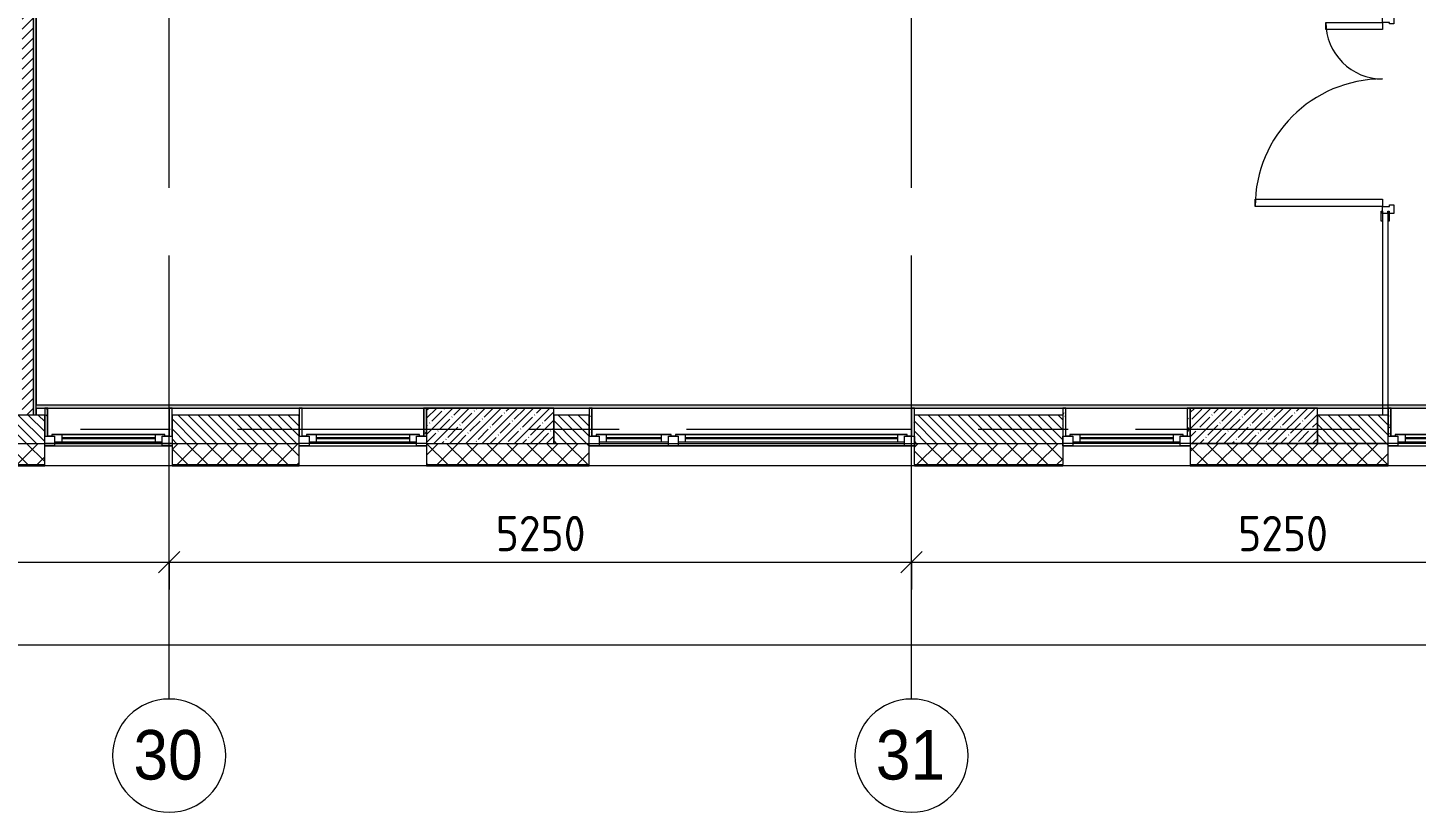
# Model space of a CAD drawing. Header units: millimetres. Extents: x 81382 to 274816, y -8553 to 29000.
# Drawn here: x 109710 to 119529, y -2706 to 2837 of the extents above; entities that cross this region are included whole.
import ezdxf

# ---------------------------------------------------------------- set-up
doc = ezdxf.new("R2010")
doc.units = ezdxf.units.MM
doc.linetypes.add('Осевая', pattern=[3175, 635, -476.25, 1587.5, -476.25])
for name, color, linetype, lineweight in [('A-ANNO-DIMS', 7, 'Continuous', 9), ('A-ANNO-DIMS-100', 7, 'Continuous', 9), ('A-GLAZ', 7, 'Continuous', 9), ('A-GLAZ-1', 7, 'Continuous', 13), ('A-WALL', 7, 'Continuous', 9), ('I-WALL', 7, 'Continuous', 9), ('S-COLS', 7, 'Continuous', 9), ('Оси', 7, 'Continuous', 9), ('Оси-1', 7, 'Continuous', 20), ('Оси-2', 7, 'Осевая', 9)]:
    doc.layers.add(name, color=color, linetype=linetype, lineweight=lineweight)
for name, color, linetype, lineweight, true_color in [('A-DOOR-1', 1, 'Continuous', 9, 0xff0000), ('A-DOOR-2', 1, 'Continuous', 13, 0xff0000), ('A-DOOR-FRAM-1', 1, 'Continuous', 13, 0xff0000), ('A-WALL-1', 7, 'Continuous', 9, 0x3c3c3c), ('A-WALL-FNSH-1', 7, 'Continuous', 9, 0x3c3c3c)]:
    doc.layers.add(name, color=color, linetype=linetype, lineweight=lineweight, true_color=true_color)
doc.styles.add('Arial', font='arial.ttf', dxfattribs={"width": 0.9, "height": 350})
doc.styles.add('ISOCPEUR', font='isocpeur.ttf', dxfattribs={"width": 0.9, "height": 250})
doc.dimstyles.new('ISO-2_5_0_9К_БОЛЬШОЙ', dxfattribs={"dimscale": 304.8, "dimtxt": 248.995294, "dimasz": 0.492126, "dimexe": 0.393701, "dimexo": 0.984252, "dimgap": 0, "dimtad": 1, "dimdec": 0, "dimrnd": 10, "dimzin": 0, "dimdsep": 46, "dimtxsty": 'ISOCPEUR', "dimblk1": 'OBLIQUE', "dimblk2": 'OBLIQUE', "dimsah": 1, "dimcen": 0.09, "dimdle": 0.393701, "dimazin": 0, "dimtfac": 1, "dimtdec": 4, "dimtix": 1, "dimtmove": 0, "dimatfit": 3, "dimfxl": 1, "dimtvp": 1, "dimtolj": 1, "dimtzin": 0, "dimarcsym": 2})
pattern_1 = [(45, (0, 0), (-57.024626, 57.024626), []), (45, (57.025, 0), (-57.024626, 57.024626), [100.806, -20.161, 3.353, -16.808])]
pattern_2 = [(0, (0, 0), (121.92, 30.48), [10.058, -81.382, 10.058, -81.382, -487.68]), (0, (0, 0), (121.92, 30.48), [-182.88, 10.058, -172.822, 10.058, -81.382, -213.36]), (0, (0, 0), (121.92, 30.48), [-457.2, 10.058, -50.902, 10.058, -142.342]), (120, (45.72, 15.24), (-87.356454, 90.345817), [10.058, -81.382, 10.058, -81.382, -487.68]), (120, (45.72, 15.24), (-87.356454, 90.345817), [-182.88, 10.058, -172.822, 10.058, -81.382, -213.36]), (120, (45.72, 15.24), (-87.356454, 90.345817), [-457.2, 10.058, -50.902, 10.058, -142.342]), (240, (60.96, 76.2), (-34.563546, -120.825817), [10.058, -81.382, 10.058, -81.382, -487.68]), (240, (60.96, 76.2), (-34.563546, -120.825817), [-182.88, 10.058, -172.822, 10.058, -81.382, -213.36]), (240, (60.96, 76.2), (-34.563546, -120.825817), [-457.2, 10.058, -50.902, 10.058, -142.342])]

# ---------------------------------------------------------------- blocks, each defined once
blk = doc.blocks.new('120_Окно_СКБ_2Ст_Фрамуга сверху - 120_Окно_СКБ_2Ст_2300х2500_h_ ДОО-19727959-План заполнения дверных проемов 3 этажа в осях 23-33')
at = {"layer": 'A-GLAZ'}
for p, q in [((1150, -57), (-1150, -57)), ((-1080, -57), (1080, -57)), ((-1130, -127), (-1100, -127)), ((-1030, -107), (470, -107)), ((470, -117), (-1030, -117)), ((540, -127), (570, -127)), ((540, -127), (570, -127)), ((640, -107), (1030, -107)), ((1030, -117), (640, -117)), ((1100, -127), (1130, -127))]:
    blk.add_line(p, q, dxfattribs=at)
at = {"layer": 'A-GLAZ-1'}
for p, q in [((-1150, -127), (-1150, -57)), ((-1150, -57), (-1080, -57)), ((-1080, -57), (-1080, -127)), ((520, -87), (-1080, -87)), ((-1080, -87), (-1080, -127)), ((-1030, -137), (-1030, -87)), ((470, -137), (470, -87)), ((520, -127), (520, -57)), ((520, -57), (590, -57)), ((520, -127), (520, -87)), ((590, -57), (590, -127)), ((1080, -87), (590, -87)), ((590, -87), (590, -127)), ((640, -137), (640, -87)), ((1030, -137), (1030, -87)), ((1080, -127), (1080, -57)), ((1080, -57), (1150, -57)), ((1080, -127), (1080, -87)), ((1150, -57), (1150, -127)), ((-1080, -127), (-1150, -127)), ((-1080, -127), (-1100, -127)), ((-1100, -127), (-1100, -137)), ((-1100, -137), (540, -137)), ((540, -137), (-1100, -137)), ((590, -127), (520, -127)), ((540, -127), (520, -127)), ((540, -137), (540, -127)), ((590, -127), (570, -127)), ((570, -127), (570, -137)), ((570, -137), (1100, -137)), ((1100, -137), (570, -137)), ((1150, -127), (1080, -127)), ((1100, -127), (1080, -127)), ((1100, -137), (1100, -127))]:
    blk.add_line(p, q, dxfattribs=at)
blk = doc.blocks.new('120_Окно_СКБ_1Ст - 120_Окно_СКБ_1Ст 900х2500_h_ с форточкой-V4-План заполнения дверных проемов 3 этажа в осях 23-33')
at = {"layer": 'A-GLAZ'}
for p, q in [((450, -57), (-450, -57)), ((-430, -127), (-400, -127)), ((-330, -107), (330, -107)), ((330, -117), (-330, -117)), ((400, -127), (430, -127))]:
    blk.add_line(p, q, dxfattribs=at)
at = {"layer": 'A-GLAZ-1'}
for p, q in [((-450, -127), (-450, -57)), ((-450, -57), (-380, -57)), ((-380, -57), (-380, -127)), ((380, -87), (-380, -87)), ((-380, -87), (-380, -127)), ((-330, -137), (-330, -87)), ((330, -137), (330, -87)), ((380, -127), (380, -57)), ((380, -57), (450, -57)), ((380, -127), (380, -87)), ((450, -57), (450, -127)), ((-380, -127), (-450, -127)), ((-380, -127), (-400, -127)), ((-400, -127), (-400, -137)), ((-400, -137), (400, -137)), ((400, -137), (-400, -137)), ((450, -127), (380, -127)), ((400, -127), (380, -127)), ((400, -137), (400, -127))]:
    blk.add_line(p, q, dxfattribs=at)
blk = doc.blocks.new('120_Окно_СКБ_1Ст - 120_Окно_СКБ_1Ст 900х2500_h_ с форточкой-V6-План заполнения дверных проемов 3 этажа в осях 23-33')
at = {"layer": 'A-GLAZ'}
for p, q in [((450, -57), (-450, -57)), ((-430, -127), (-400, -127)), ((-330, -107), (330, -107)), ((330, -117), (-330, -117)), ((400, -127), (430, -127))]:
    blk.add_line(p, q, dxfattribs=at)
at = {"layer": 'A-GLAZ-1'}
for p, q in [((-450, -127), (-450, -57)), ((-450, -57), (-380, -57)), ((-380, -57), (-380, -127)), ((380, -87), (-380, -87)), ((-380, -87), (-380, -127)), ((-330, -137), (-330, -87)), ((330, -137), (330, -87)), ((380, -127), (380, -57)), ((380, -57), (450, -57)), ((380, -127), (380, -87)), ((450, -57), (450, -127)), ((-380, -127), (-450, -127)), ((-380, -127), (-400, -127)), ((-400, -127), (-400, -137)), ((-400, -137), (400, -137)), ((400, -137), (-400, -137)), ((450, -127), (380, -127)), ((400, -127), (380, -127)), ((400, -137), (400, -127))]:
    blk.add_line(p, q, dxfattribs=at)
blk = doc.blocks.new('120_Окно_СКБ_1Ст - 120_Окно_СКБ_1Ст 900х2500_h_ с форточкой-V11-План заполнения дверных проемов 3 этажа в осях 23-33')
at = {"layer": 'A-GLAZ'}
for p, q in [((450, -57), (-450, -57)), ((-430, -127), (-400, -127)), ((-330, -107), (330, -107)), ((330, -117), (-330, -117)), ((400, -127), (430, -127))]:
    blk.add_line(p, q, dxfattribs=at)
at = {"layer": 'A-GLAZ-1'}
for p, q in [((-450, -127), (-450, -57)), ((-450, -57), (-380, -57)), ((-380, -57), (-380, -127)), ((380, -87), (-380, -87)), ((-380, -87), (-380, -127)), ((-330, -137), (-330, -87)), ((330, -137), (330, -87)), ((380, -127), (380, -57)), ((380, -57), (450, -57)), ((380, -127), (380, -87)), ((450, -57), (450, -127)), ((-380, -127), (-450, -127)), ((-380, -127), (-400, -127)), ((-400, -127), (-400, -137)), ((-400, -137), (400, -137)), ((400, -137), (-400, -137)), ((450, -127), (380, -127)), ((400, -127), (380, -127)), ((400, -137), (400, -127))]:
    blk.add_line(p, q, dxfattribs=at)
blk = doc.blocks.new('110_Дверь_СКБ_2Ст - Д-5_п__в составе перегородки _не входит в спец__-32680317-План заполнения дверных проемов 3 этажа в осях 23-33')
at = {"layer": 'A-DOOR-1'}
for centre, radius, start, end in [((-637.5, -20), 400, 270, 0), ((662.5, -20), 900, 180, 270)]:
    blk.add_arc(centre, radius, start, end, dxfattribs=at)
at = {"layer": 'A-DOOR-2'}
for p, q in [((-637.5, -20), (-587.5, -20)), ((-637.5, -420), (-637.5, -20)), ((-587.5, -20), (-587.5, -420)), ((612.5, -20), (662.5, -20)), ((612.5, -920), (612.5, -20)), ((662.5, -20), (662.5, -920)), ((-587.5, -420), (-637.5, -420)), ((662.5, -920), (612.5, -920))]:
    blk.add_line(p, q, dxfattribs=at)
at = {"layer": 'A-DOOR-FRAM-1'}
for p, q in [((-742.5, 28), (-672.5, 28)), ((-742.5, 20), (-742.5, 28)), ((-672.5, 20), (-742.5, 20)), ((-687.5, 60), (-627.5, 60)), ((-687.5, -20), (-687.5, 60)), ((-687.5, 20), (-672.5, 20)), ((-687.5, 19), (-687.5, 20)), ((-672.5, 19), (-687.5, 19)), ((-672.5, 28), (-672.5, 20)), ((-672.5, 20), (-672.5, 19)), ((-637.5, 30), (-637.5, -20)), ((-627.5, 30), (-637.5, 30)), ((-627.5, 60), (-627.5, 30)), ((652.5, 60), (712.5, 60)), ((652.5, 30), (652.5, 60)), ((662.5, 30), (652.5, 30)), ((662.5, -20), (662.5, 30)), ((697.5, 20), (697.5, 28)), ((697.5, 28), (767.5, 28)), ((697.5, 19), (697.5, 20)), ((697.5, 20), (712.5, 20)), ((767.5, 20), (697.5, 20)), ((712.5, 19), (697.5, 19)), ((712.5, 60), (712.5, -20)), ((712.5, 20), (712.5, 19)), ((767.5, 28), (767.5, 20)), ((-742.5, -20), (-672.5, -20)), ((-742.5, -28), (-742.5, -20)), ((-672.5, -28), (-742.5, -28)), ((-637.5, -20), (-687.5, -20)), ((-672.5, -20), (-672.5, -28)), ((712.5, -20), (662.5, -20)), ((697.5, -28), (697.5, -20)), ((697.5, -20), (767.5, -20)), ((767.5, -28), (697.5, -28)), ((767.5, -20), (767.5, -28))]:
    blk.add_line(p, q, dxfattribs=at)
blk = doc.blocks.new('Ось сетки - D8-29747960-План заполнения дверных проемов 3 этажа в осях 23-33')
at = {"layer": 'Оси-1'}
for start, end in [(360, 180), (180, 360)]:
    blk.add_arc((0, 0), 4, start, end, dxfattribs=at)
blk = doc.blocks.new('DIMBLOCK47-План заполнения дверных проемов 3 этажа в осях 23-33')
at = {"layer": 'A-ANNO-DIMS-100'}
for p, q in [((107210, -1132.6), (107210, -818.6)), ((110710, -1132.6), (110710, -818.6)), ((107210, -938.6), (110710, -938.6)), ((107210, -938.6), (107210, -1132.6)), ((110710, -938.6), (110710, -1132.6))]:
    blk.add_line(p, q, dxfattribs=at)
at = {"layer": 'A-ANNO-DIMS-100', "lineweight": 20}
for p, q in [((107210, -938.6), (107285, -863.6)), ((110710, -938.6), (110785, -863.6)), ((107210, -938.6), (107135, -1013.6)), ((110710, -938.6), (110635, -1013.6))]:
    blk.add_line(p, q, dxfattribs=at)
at = {"layer": 'A-ANNO-DIMS-100', "color": 0, "insert": (108644, -612), "char_height": 250, "width": 758.478, "attachment_point": 1, "line_spacing_factor": 1.149209, "style": 'ISOCPEUR'}
blk.add_mtext('3500', dxfattribs=at)
blk = doc.blocks.new('_Oblique')
at = {"color": 0, "linetype": 'ByBlock', "lineweight": -2}
blk.add_line((-0.5, -0.5), (0.5, 0.5), dxfattribs=at)
blk = doc.blocks.new('DIMBLOCK48-План заполнения дверных проемов 3 этажа в осях 23-33')
at = {"layer": 'A-ANNO-DIMS-100'}
for p, q in [((110710, -1132.6), (110710, -818.6)), ((115960, -1132.6), (115960, -818.6)), ((110710, -938.6), (115960, -938.6)), ((110710, -938.6), (110710, -1132.6)), ((115960, -938.6), (115960, -1132.6))]:
    blk.add_line(p, q, dxfattribs=at)
at = {"layer": 'A-ANNO-DIMS-100', "lineweight": 20}
for p, q in [((110710, -938.6), (110785, -863.6)), ((115960, -938.6), (116035, -863.6)), ((110710, -938.6), (110635, -1013.6)), ((115960, -938.6), (115885, -1013.6))]:
    blk.add_line(p, q, dxfattribs=at)
at = {"layer": 'A-ANNO-DIMS-100', "color": 0, "insert": (113019, -612), "char_height": 250, "width": 758.478, "attachment_point": 1, "line_spacing_factor": 1.149209, "style": 'ISOCPEUR'}
blk.add_mtext('5250', dxfattribs=at)
blk = doc.blocks.new('DIMBLOCK49-План заполнения дверных проемов 3 этажа в осях 23-33')
at = {"layer": 'A-ANNO-DIMS-100'}
for p, q in [((115960, -1132.6), (115960, -818.6)), ((121210, -1132.6), (121210, -818.6)), ((115960, -938.6), (121210, -938.6)), ((115960, -938.6), (115960, -1132.6)), ((121210, -938.6), (121210, -1132.6))]:
    blk.add_line(p, q, dxfattribs=at)
at = {"layer": 'A-ANNO-DIMS-100', "lineweight": 20}
for p, q in [((115960, -938.6), (116035, -863.6)), ((121210, -938.6), (121285, -863.6)), ((115960, -938.6), (115885, -1013.6)), ((121210, -938.6), (121135, -1013.6))]:
    blk.add_line(p, q, dxfattribs=at)
at = {"layer": 'A-ANNO-DIMS-100', "color": 0, "insert": (118269, -612), "char_height": 250, "width": 758.478, "attachment_point": 1, "line_spacing_factor": 1.149209, "style": 'ISOCPEUR'}
blk.add_mtext('5250', dxfattribs=at)
blk = doc.blocks.new('DIMBLOCK51-План заполнения дверных проемов 3 этажа в осях 23-33')
at = {"layer": 'A-ANNO-DIMS-100'}
for p, q in [((84560, -1717.9), (84560, -1404)), ((125010, -1717.9), (125010, -1404)), ((84440, -1524), (125130, -1524)), ((84560, -1524), (84560, -1717.9)), ((125010, -1524), (125010, -1717.9))]:
    blk.add_line(p, q, dxfattribs=at)
at = {"layer": 'A-ANNO-DIMS-100', "lineweight": 20}
for p, q in [((84560, -1524), (84635, -1449)), ((125010, -1524), (125085, -1449)), ((84560, -1524), (84485, -1599)), ((125010, -1524), (124935, -1599))]:
    blk.add_line(p, q, dxfattribs=at)
at = {"layer": 'A-ANNO-DIMS-100', "color": 0, "insert": (104366, -1197.4), "char_height": 250, "width": 1005.558, "attachment_point": 1, "line_spacing_factor": 1.149209, "style": 'ISOCPEUR'}
blk.add_mtext('40450', dxfattribs=at)

msp = doc.modelspace()

# ---------------------------------------------------------------- hatches: boundary and pattern name
at = {"layer": 'A-WALL'}
h = msp.add_hatch(dxfattribs=at)
h.set_pattern_fill('FP_2', color=256, style=0, pattern_type=2)
h.set_pattern_definition([(135, (0, 0), (-35.35534, -35.35534), [])])
h.paths.add_polyline_path([(121430, -100), (121430, 100), (121130, 100), (121130, -100)])
h.paths.add_polyline_path([(119330, -100), (119330, 100), (118830, 100), (118830, -100)])
h.paths.add_polyline_path([(117030, -100), (117030, 100), (115980, 100), (115980, -100)])
h.paths.add_polyline_path([(113680, -100), (113680, 100), (113430, 100), (113430, -100)])
h.paths.add_polyline_path([(110730, -100), (111630, -100), (111630, 100), (110730, 100)])
h.paths.add_polyline_path([(109348.8, -100), (109830, -100), (109830, 100), (108930, 100), (108930, -100)])
h.paths.add_polyline_path([(106230, -100), (106230, 100), (105180, 100), (105180, -100), (106168.4, -100)])
h.paths.add_polyline_path([(102880, -100), (102880, 100), (102630, 100), (102630, -100)])
h.paths.add_polyline_path([(100830, -100), (101730, -100), (101730, 100), (100830, 100)])
h.paths.add_polyline_path([(98130, -100), (98130, 100), (97080, 100), (97080, -100), (97263.4, -100)])
h.paths.add_polyline_path([(94719.1, -100), (94780, -100), (94780, 100), (94530, 100), (94530, -100)])
h.paths.add_polyline_path([(92730, -100), (92730, 100), (91930, 100), (91930, -100), (92174.8, -100)])
h = msp.add_hatch(dxfattribs=at)
h.set_pattern_fill('FP_1', color=256, style=0, pattern_type=2)
h.set_pattern_definition([(45, (0, 0), (-70.71068, 70.71068), []), (135, (0, 0), (-70.71068, -70.71068), [])])
h.paths.add_polyline_path([(125080, -250), (125080, -100), (123730, -100), (123730, -250)])
h.paths.add_polyline_path([(121430, -250), (121430, -100), (120230, -100), (120230, -250)])
h.paths.add_polyline_path([(119330, -250), (119330, -100), (117930, -100), (117930, -250)])
h.paths.add_polyline_path([(117030, -250), (117030, -100), (115980, -100), (115980, -250)])
h.paths.add_polyline_path([(112530, -250), (113680, -250), (113680, -100), (112530, -100)])
h.paths.add_polyline_path([(109830, -250), (109830, -100), (108930, -100), (108930, -250), (109348.8, -250)])
h.paths.add_polyline_path([(111630, -250), (111630, -100), (110730, -100), (110730, -250)])
h.paths.add_polyline_path([(108030, -250), (108030, -100), (107130, -100), (107130, -250), (107440.6, -250)])
h.paths.add_polyline_path([(106230, -250), (106230, -100), (105180, -100), (105180, -250), (106168.4, -250)])
h.paths.add_polyline_path([(102880, -250), (102880, -100), (100830, -100), (100830, -250), (102352, -250)])
h.paths.add_polyline_path([(99807.7, -250), (99930, -250), (99930, -100), (99030, -100), (99030, -250)])
h.paths.add_polyline_path([(97080, -250), (98130, -250), (98130, -100), (97080, -100)])
h.paths.add_polyline_path([(93630, -250), (94780, -250), (94780, -100), (93630, -100)])
h.paths.add_polyline_path([(91030, -250), (91030, -100), (89210, -100), (89210, -250), (90902.6, -250)])
h.paths.add_polyline_path([(92174.8, -250), (92730, -250), (92730, -100), (91930, -100), (91930, -250)])
at = {"layer": 'I-WALL'}
h = msp.add_hatch(dxfattribs=at)
h.set_pattern_fill('FP_5', color=256, style=0, pattern_type=2)
h.set_pattern_definition([(45, (0, 0), (-35.35534, 35.35534), [])])
h.paths.add_polyline_path([(109750, 100), (109749, 3755), (109670, 3755), (109670, 100)])
h.paths.add_polyline_path([(109749, 5155), (109750, 5155), (109750, 10400), (109670, 10400), (109670, 5155), (109720, 5155)])
h = msp.add_hatch(dxfattribs=at)
h.set_pattern_fill('FP_35', color=256, style=0, pattern_type=2)
h.set_pattern_definition(pattern_2)
h.paths.add_polyline_path([(109770, 100), (109770, 3755), (109758, 3755), (109758, 3700), (109750, 3700), (109750, 100)])
h.paths.add_polyline_path([(109758, 5155), (109770, 5155), (109770, 6600), (109750, 6600), (109750.8, 5210), (109758, 5210), (109758, 5168.3)])
h = msp.add_hatch(dxfattribs=at)
h.set_pattern_fill('FP_35', color=256, style=0, pattern_type=2)
h.set_pattern_definition(pattern_2)
h.paths.add_polyline_path([(124810, 150), (124810, 170), (109770, 170), (109771, 150), (122706.4, 150)])
h = msp.add_hatch(dxfattribs=at)
h.set_pattern_fill('FP_35', color=256, style=0, pattern_type=2)
h.set_pattern_definition(pattern_2)
h.paths.add_polyline_path([(109850, -48), (109850, 150), (109830, 150), (109830, -48)])
h = msp.add_hatch(dxfattribs=at)
h.set_pattern_fill('FP_35', color=256, style=0, pattern_type=2)
h.set_pattern_definition(pattern_2)
h.paths.add_polyline_path([(110730, -48), (110730, 149.8), (110710, 149.8), (110710, -48)])
h = msp.add_hatch(dxfattribs=at)
h.set_pattern_fill('FP_35', color=256, style=0, pattern_type=2)
h.set_pattern_definition(pattern_2)
h.paths.add_polyline_path([(111650, -48), (111650, 150), (111630, 150), (111630, -48)])
h = msp.add_hatch(dxfattribs=at)
h.set_pattern_fill('FP_35', color=256, style=0, pattern_type=2)
h.set_pattern_definition(pattern_2)
h.paths.add_polyline_path([(112510, -48), (112530, -48), (112529.2, 149.8), (112510, 149.8)])
h = msp.add_hatch(dxfattribs=at)
h.set_pattern_fill('FP_35', color=256, style=0, pattern_type=2)
h.set_pattern_definition(pattern_2)
h.paths.add_polyline_path([(113700, -48), (113700, 150), (113680, 150), (113680, -48)])
h = msp.add_hatch(dxfattribs=at)
h.set_pattern_fill('FP_35', color=256, style=0, pattern_type=2)
h.set_pattern_definition(pattern_2)
h.paths.add_polyline_path([(115980, -48), (115980, 149.8), (115960, 149.8), (115960, -48)])
h = msp.add_hatch(dxfattribs=at)
h.set_pattern_fill('FP_35', color=256, style=0, pattern_type=2)
h.set_pattern_definition(pattern_2)
h.paths.add_polyline_path([(117050, -48), (117050, 150), (117030, 150), (117030, -48)])
h = msp.add_hatch(dxfattribs=at)
h.set_pattern_fill('FP_35', color=256, style=0, pattern_type=2)
h.set_pattern_definition(pattern_2)
h.paths.add_polyline_path([(117930, -48), (117930, 149.8), (117910, 149.8), (117910, -48)])
h = msp.add_hatch(dxfattribs=at)
h.set_pattern_fill('FP_35', color=256, style=0, pattern_type=2)
h.set_pattern_definition(pattern_2)
h.paths.add_polyline_path([(119350, -48), (119350, 150), (119330, 150), (119330, -48)])
at = {"layer": 'S-COLS'}
h = msp.add_hatch(dxfattribs=at)
h.set_pattern_fill('FP_4', color=256, style=0, pattern_type=2)
h.set_pattern_definition(pattern_1)
h.paths.add_polyline_path([(112530, -100), (113430, -100), (113430, 150), (112530, 150)])
h = msp.add_hatch(dxfattribs=at)
h.set_pattern_fill('FP_4', color=256, style=0, pattern_type=2)
h.set_pattern_definition(pattern_1)
h.paths.add_polyline_path([(117930, -100), (118830, -100), (118830, 150), (117930, 150)])

# ---------------------------------------------------------------- linework, layer by layer
at = {"layer": 'A-WALL'}
for p, q in [((109770, 100), (109770, 3755)), ((113430, 100), (113430, -100)), ((118830, 100), (118830, -100)), ((102630, -100), (111630, -100)), ((108930, -100), (109830, -100)), ((110730, -100), (111630, -100)), ((112529.2, -100), (117030, -100)), ((113430, -100), (113680, -100)), ((115980, -100), (117030, -100)), ((118830, -100), (119330, -100)), ((108930, -250), (109830, -250)), ((108930, -253), (109830, -253)), ((110730, -258), (109830, -258)), ((110730, -250), (111630, -250)), ((110730, -253), (111630, -253)), ((112530, -258), (111630, -258)), ((112530, -250), (113680, -250)), ((112530, -253), (113680, -253)), ((115980, -258), (113680, -258)), ((115980, -250), (117030, -250)), ((115980, -253), (117030, -253)), ((117930, -258), (117030, -258)), ((117930, -250), (119330, -250)), ((117930, -253), (119330, -253)), ((120230, -258), (119330, -258))]:
    msp.add_line(p, q, dxfattribs=at)
at = {"layer": 'A-WALL-1'}
for p, q in [((109750, 100), (109750, 3700)), ((119290, 1470), (119290, 100)), ((119330, 100), (119330, 1470)), ((109830, 100), (108930, 100)), ((124810, 170), (109770, 170)), ((109770, 150), (124830, 150)), ((109850, 150), (109830, 150)), ((109830, 150), (109830, -48)), ((109830, -250), (109830, 100)), ((109850, -48), (109850, 150)), ((110730, 149.8), (110710, 149.8)), ((110710, 149.8), (110710, -48)), ((110730, -48), (110730, 149.8)), ((111630, 100), (110730, 100)), ((110730, 100), (110730, -250)), ((111650, 150), (111630, 150)), ((111630, 150), (111630, -48)), ((111630, -250), (111630, 100)), ((111650, -48), (111650, 150)), ((112530, 149.8), (112510, 149.8)), ((112510, 149.8), (112510, -48)), ((112530, -48), (112530, 149.8)), ((113680, 100), (113430, 100)), ((113700, 150), (113680, 150)), ((113680, 150), (113680, -48)), ((113680, -250), (113680, 100)), ((113700, -48), (113700, 150)), ((115980, 149.8), (115960, 149.8)), ((115960, 149.8), (115960, -48)), ((115980, -250), (115980, 149.8)), ((117030, 100), (115980, 100)), ((117050, 150), (117030, 150)), ((117030, 150), (117030, -250)), ((117050, -48), (117050, 150)), ((117930, 149.8), (117910, 149.8)), ((117910, 149.8), (117910, -48)), ((117930, -48), (117930, 149.8)), ((119330, 100), (118830, 100)), ((119350, 150), (119330, 150)), ((119330, 150), (119330, -48)), ((119330, -250), (119330, 100)), ((119350, -48), (119350, 150)), ((109830, -48), (109850, -48)), ((110710, -48), (110730, -48)), ((111630, -48), (111650, -48)), ((112510, -48), (112530, -48)), ((113680, -48), (113700, -48)), ((115960, -48), (115980, -48)), ((117030, -48), (117050, -48)), ((117910, -48), (117930, -48)), ((119330, -48), (119350, -48)), ((112530, -100), (112530, -250)), ((119330, -100), (117930, -100)), ((117930, -100), (117930, -250))]:
    msp.add_line(p, q, dxfattribs=at)
at = {"layer": 'A-WALL-FNSH-1'}
for p, q in [((109771, 171), (109771, 3755)), ((124809, 171), (109771, 171)), ((109771, 100), (109771, 150)), ((109851, 150), (109850, 150)), ((109851, -48), (109851, 150)), ((110710, 149.8), (110709, 149.8)), ((110709, 149.8), (110709, -48)), ((111651, 150), (111650, 150)), ((111651, -48), (111651, 150)), ((112510, 149.8), (112509, 149.8)), ((112509, 149.8), (112509, -48)), ((113701, 150), (113700, 150)), ((113701, -48), (113701, 150)), ((115960, 149.8), (115959, 149.8)), ((115959, 149.8), (115959, -48)), ((117051, 150), (117050, 150)), ((117051, -48), (117051, 150)), ((117910, 149.8), (117909, 149.8)), ((117909, 149.8), (117909, -48)), ((119351, 150), (119350, 150)), ((119351, -48), (119351, 150)), ((109850, -48), (109851, -48)), ((110709, -48), (110710, -48)), ((111650, -48), (111651, -48)), ((112509, -48), (112510, -48)), ((113700, -48), (113701, -48)), ((115959, -48), (115960, -48)), ((117050, -48), (117051, -48)), ((117909, -48), (117910, -48)), ((119350, -48), (119351, -48)), ((108930, -258), (109830, -258)), ((109830, -258), (109830, -250)), ((110730, -250), (110730, -258)), ((110730, -258), (111630, -258)), ((111630, -258), (111630, -250)), ((112530, -250), (112530, -258)), ((112530, -258), (113680, -258)), ((113680, -258), (113680, -250)), ((115980, -250), (115980, -258)), ((115980, -258), (117030, -258)), ((117030, -258), (117030, -250)), ((117930, -250), (117930, -258)), ((117930, -258), (119330, -258)), ((119330, -258), (119330, -250))]:
    msp.add_line(p, q, dxfattribs=at)
at = {"layer": 'I-WALL'}
for p, q in [((110730, -100), (109830, -100)), ((112529.2, -100), (111630, -100)), ((117930, -100), (117030, -100)), ((120230, -100), (119330, -100))]:
    msp.add_line(p, q, dxfattribs=at)
at = {"layer": 'S-COLS'}
for p, q in [((113430, 150), (112530, 150)), ((112530, 150), (112530, -100)), ((113430, 100), (113430, 150)), ((113430, -100), (113430, 100)), ((118830, 150), (117930, 150)), ((117930, 150), (117930, -100)), ((118830, 100), (118830, 150)), ((118830, -100), (118830, 100)), ((112530, -100), (113430, -100)), ((117930, -100), (118830, -100))]:
    msp.add_line(p, q, dxfattribs=at)
at = {"layer": 'Оси'}
for p, q in [((110710, -1906.3), (110710, 593.7)), ((115960, -1906.3), (115960, 593.7))]:
    msp.add_line(p, q, dxfattribs=at)
at = {"layer": 'Оси-2'}
for p, q in [((110710, 593.7), (110710, 18900)), ((115960, 593.7), (115960, 18900)), ((84681.8, 0), (122730, 0))]:
    msp.add_line(p, q, dxfattribs=at)

# ---------------------------------------------------------------- block references
at = {"layer": 'A-DOOR-1', "rotation": 270}
msp.add_blockref('110_Дверь_СКБ_2Ст - Д-5_п__в составе перегородки _не входит в спец__-32680317-План заполнения дверных проемов 3 этажа в осях 23-33', (119310, 2237.5), dxfattribs=at)
at = {"layer": 'A-GLAZ', "rotation": 180}
for name, p in [('120_Окно_СКБ_1Ст - 120_Окно_СКБ_1Ст 900х2500_h_ с форточкой-V11-План заполнения дверных проемов 3 этажа в осях 23-33', (110280, -175)), ('120_Окно_СКБ_1Ст - 120_Окно_СКБ_1Ст 900х2500_h_ с форточкой-V11-План заполнения дверных проемов 3 этажа в осях 23-33', (112080, -175)), ('120_Окно_СКБ_2Ст_Фрамуга сверху - 120_Окно_СКБ_2Ст_2300х2500_h_ ДОО-19727959-План заполнения дверных проемов 3 этажа в осях 23-33', (114830, -175)), ('120_Окно_СКБ_1Ст - 120_Окно_СКБ_1Ст 900х2500_h_ с форточкой-V4-План заполнения дверных проемов 3 этажа в осях 23-33', (117480, -175)), ('120_Окно_СКБ_1Ст - 120_Окно_СКБ_1Ст 900х2500_h_ с форточкой-V6-План заполнения дверных проемов 3 этажа в осях 23-33', (119780, -175))]:
    msp.add_blockref(name, p, dxfattribs=at)
at = {"layer": 'Оси-1', "xscale": 99.99999999999993, "yscale": 99.99999999999993, "zscale": 99.99999999999993}
for p in [(110710, -2306.3), (115960, -2306.3)]:
    msp.add_blockref('Ось сетки - D8-29747960-План заполнения дверных проемов 3 этажа в осях 23-33', p, dxfattribs=at)

# ---------------------------------------------------------------- texts
at = {"layer": 'Оси', "char_height": 350, "width": 606.076, "attachment_point": 1, "style": 'Arial'}
for s, insert in [('30', (110457.4, -2125.6)), ('31', (115707.4, -2125.6))]:
    msp.add_mtext(s, dxfattribs=dict(at, insert=insert))

# ---------------------------------------------------------------- dimensions: what is measured, and where the dimension line sits
at = {"layer": 'A-ANNO-DIMS'}
for base, p1, p2, override, picture, middle in [((110710, -938.6), (107210, -832.6), (110710, -832.6), {"dimpost": '<>', "dimfxl": 3500}, 'DIMBLOCK47-План заполнения дверных проемов 3 этажа в осях 23-33', (108960, -813.6)), ((115960, -938.6), (110710, -832.6), (115960, -832.6), {"dimpost": '<>', "dimfxl": 5250}, 'DIMBLOCK48-План заполнения дверных проемов 3 этажа в осях 23-33', (113335, -813.6)), ((121210, -938.6), (115960, -832.6), (121210, -832.6), {"dimpost": '<>', "dimfxl": 5250}, 'DIMBLOCK49-План заполнения дверных проемов 3 этажа в осях 23-33', (118585, -813.6)), ((125010, -1524), (84560, -1417.9), (125010, -1417.9), {"dimpost": '<>', "dimfxl": 40450}, 'DIMBLOCK51-План заполнения дверных проемов 3 этажа в осях 23-33', (104785, -1399))]:
    dim = msp.add_linear_dim(base=base, p1=p1, p2=p2, dimstyle='ISO-2_5_0_9К_БОЛЬШОЙ', override=override, dxfattribs=at)
    dim.commit()
    dim.dimension.update_dxf_attribs({"geometry": picture, "text_midpoint": middle})

doc.saveas('drawing.dxf')
